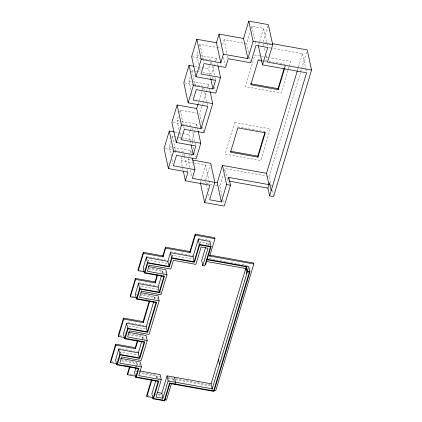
<?xml version="1.0" encoding="UTF-8"?>
<svg xmlns="http://www.w3.org/2000/svg" width="422" height="422" viewBox="0 0 422 422"><rect width="100%" height="100%" fill="white"/><g stroke="black" fill="none" stroke-linecap="round" stroke-linejoin="round"><path stroke-width="0.32" stroke-dasharray="2.11 1.58" d="M171.306 156.24L169.238 146.687L170.899 141.164M171.817 138.1L172.371 136.259L191.963 139.777L192.237 141.048M179.002 129.528L177.071 120.613L178.548 115.702M179.466 112.637L180.205 110.179L196.636 113.133M190.913 89.87L188.982 80.955L190.459 76.044M191.562 72.362L192.115 70.521L194.009 70.864M198.883 64.429L196.816 54.876L198.293 49.97M199.395 46.288L199.949 44.447L216.428 47.406M120.191 353.167L120.555 351.948L138.247 355.129M183.074 170.092L181.038 160.666L183.09 153.84M190.095 140.246L188.871 134.592L189.805 131.485M189.99 130.867L190.923 127.76M198.002 104.181L202.834 88.098M210.789 78.909L208.616 68.855L210.668 62.029M191.963 139.777L196.663 124.131L181.497 121.404M202.032 106.239L199.791 113.697L201.858 123.25M202.222 105.616L202.966 103.126M203.156 102.504L206.142 92.555M206.332 91.933L207.265 88.826M207.45 88.203L208.573 84.474L193.408 81.747M213.959 66.534L211.707 74.04L202.861 72.452M214.149 65.906L215.088 62.778M215.278 62.15L216.402 58.394L201.241 55.672M189.963 167.529L188.175 159.252L190.786 150.559L173.674 147.484M222.616 44.59L224.108 39.626L243.415 43.091M142.077 338.708L142.831 336.202L129.559 333.823M153.993 299.034L154.742 296.545L141.47 294.166M161.821 272.971L162.575 270.47L149.304 268.086M141.919 340.965L142.483 339.088M142.673 338.46L143.047 337.21L127.249 334.372M154.584 298.797L154.958 297.552L141.059 295.057M162.227 273.351L162.792 271.473L148.892 268.978M135.652 366.982L136.955 362.635L119.848 359.56M136.053 367.362L136.612 365.499M136.802 364.882L137.176 363.637L121.33 360.794M144.461 341.097L145.585 337.352M156.942 299.551L157.686 297.062M164.765 273.493L165.329 271.615M139.154 365.631L139.714 363.769M171.918 256.56L172.292 255.315L192.242 258.902M200.677 181.207L200.302 182.452L212.941 184.72M200.861 180.59L205.525 165.065L194.568 163.098M205.667 180.062L210.145 165.16M248.563 52.586L246.633 43.672L250.177 31.872M251.111 28.77L251.855 26.285L263.608 28.395L266.773 43.044M156.124 377.854L156.873 375.369L140.136 372.368M156.715 377.621L157.089 376.377L140.357 373.37M258.76 44.542L259.504 42.058M259.694 41.435L263.608 28.395M158.514 380.233L159.817 375.886M222.062 196.024L219.888 185.97L223.433 174.17M224.367 171.068L225.111 168.584L269.183 176.501L271.494 187.183M267.981 25.858L263.133 42.005L271.557 43.519M206.522 244.449L206.896 243.209L200.039 241.98L200.445 243.863M168.251 378.724L168.626 377.484L175.109 378.645M208.289 245.44L209.217 242.333M228.471 178.585L227.774 180.901L225.111 168.584M208.874 245.203L209.439 243.341M284.206 68.058L284.771 66.185M284.803 67.815L285.362 65.943M288.864 66.987L281.041 93.04L245.388 86.637L254.893 54.997L260.727 56.047M289.054 66.365L290.542 61.401L269.8 57.677M297.542 70.068L298.301 67.552M298.491 66.919L302.458 53.699L271.351 48.108M269.183 176.501L300.395 72.589M300.585 71.962L306.636 51.811M247.872 268.292L248.442 266.403M247.904 269.927L248.468 268.039M244.058 43.208L246.633 43.672M268.756 47.644L270.702 47.992M217.061 47.522L220.864 48.203M261.376 56.163L265.264 56.859M265.913 56.975L269.152 57.561M257.911 59.386L261.735 60.077M262.373 60.188L264.288 60.536M264.926 60.647L268.112 61.222M268.751 61.338L285.335 64.313M264.504 61.538L267.057 61.997M196.816 54.876L200.608 55.556M192.268 56.759L201.115 58.347M201.748 58.463L211.227 60.161M194.711 66.359L208.616 68.855M194.642 70.98L196.541 71.318M197.169 71.434L200.329 71.998M188.982 80.955L192.775 81.636M184.435 82.833L193.281 84.426M193.914 84.537L203.393 86.241M237.644 126.858L265.069 131.785M177.071 120.613L180.864 121.293M173.157 122.607L181.37 124.084M182.003 124.195L191.482 125.898M174.966 132.091L178.126 132.661M178.759 132.777L181.919 133.341M182.552 133.457L188.871 134.592M169.238 146.687L173.041 147.373M165.324 148.686L173.537 150.158M174.17 150.274L183.649 151.973M188.175 159.252L192.036 159.943M181.038 160.666L193.925 162.982M215.468 185.174L217.995 185.627M218.628 185.743L219.888 185.97M198.023 238.361L209.776 240.471M170.277 251.697L192.801 255.743M209.096 258.67L248.632 265.77M146.117 256.518L165.767 260.047M167.144 263.555L148.133 260.137L148.402 261.397M143.2 267.954L144.466 268.186M139.286 269.953L143.079 270.634M138.284 282.598L156.609 285.889M157.992 289.392L140.299 286.216L140.705 288.099M135.372 294.034L137.266 294.377M132.086 296.144L135.246 296.708M145.574 299.53L147.468 299.873M127.639 322.482L144.066 325.431M145.448 328.938L128.388 325.874L128.794 327.757M124.506 332.911L125.772 333.137M119.542 335.685L122.702 336.255M135.557 339.531L136.823 339.757M118.54 348.329L137.498 351.737M117.311 359.106L119.21 359.444M111.709 361.765L114.868 362.329M123.936 364.924L125.83 365.267M126.463 365.378L128.99 365.832M135.631 371.555L136.918 371.787M175.752 378.761L212.05 385.281M210.346 385.945L168.842 378.487L169.66 382.258M130.002 374.208L133.869 374.905M158.456 393.979L160.93 394.422M154.341 394.206L161.146 395.43M147.953 395.757L149.847 396.094M161.441 399.143L162.702 399.37M302.458 53.699L305.628 68.343M305.765 68.981L306.314 71.529M266.915 43.682L267.464 46.225M263.539 43.888L263.945 45.771M264.488 48.287L265.306 52.059M266.118 55.825L266.936 59.597M251.855 26.285L255.02 40.934M255.157 41.567L255.848 44.753M249.523 57.044L250.489 61.501M272.174 190.327L273.261 195.354M224.108 39.626L227.136 53.636M227.685 56.179L228.102 58.094M223.423 57.234L225.211 65.51M216.402 58.394L216.955 60.942M217.504 63.49L217.778 64.761M211.633 62.05L214.487 75.248M215.03 77.759L215.436 79.642M212.393 77.226L212.667 78.497M212.804 79.136L213.632 82.955M214.46 86.779L215.42 91.236M199.949 44.447L202.977 58.458M203.114 59.091L203.942 62.915M208.573 84.474L210.087 91.479M199.706 68.248L200.397 71.434M203.8 88.124L204.206 90.013M204.749 92.523L207.603 105.722M222.879 199.796L223.692 203.562M192.115 70.521L196.109 88.989M202.544 126.436L203.647 131.527M191.736 93.689L192.564 97.508M196.663 124.131L198.176 131.136M205.525 165.065L208.784 180.147M208.922 180.774L209.597 183.918M205.619 181.318L206.168 183.865M206.305 184.504L207.408 189.599M208.373 194.057L209.196 197.876M191.889 127.782L192.295 129.67M192.838 132.181L195.555 144.751M192.374 141.686L192.923 144.234M193.476 146.782L194.025 149.33M194.716 152.511L195.676 156.968M190.227 140.874L190.908 144.018M190.786 150.559L192.163 156.926M180.205 110.179L183.232 124.189M183.786 126.737L184.198 128.647M206.896 243.209L207.165 244.465M190.517 170.077L192.031 177.082M179.825 133.347L180.927 138.442M184.055 153.861L184.461 155.744M184.599 156.372L186.909 167.059M187.452 169.57L187.859 171.453M200.582 244.491L200.988 246.379M172.371 136.259L176.364 154.726M171.991 159.426L172.957 163.884M172.292 255.315L172.698 257.204M162.792 271.473L163.604 275.244M160.297 291.618L160.703 293.506M173.737 379.367L174.149 381.251M154.958 297.552L155.233 298.808M140.843 288.727L141.249 290.616M157.089 376.377L157.907 380.148M143.047 337.21L143.322 338.465M137.176 363.637L137.583 365.526M120.555 351.948L120.961 353.836M234.627 122.47L225.121 154.109L260.775 160.513L270.275 128.874L234.627 122.47"/><path stroke-width="0.63" d="M174.339 131.98L169.28 131.073L164.058 148.454L168.41 168.568L187.996 172.086L185.385 180.774L209.871 185.174L204.649 202.56L224.235 206.078L230.502 185.216L228.819 177.425L268.978 184.636L266.53 173.326L297.357 70.696M177.113 104.994L181.46 125.102L201.051 128.62L196.705 108.512L177.113 104.994L171.891 122.38L176.238 142.488L195.829 146.007L193.218 154.7L173.627 151.181L169.28 131.073M194.083 66.243L189.024 65.336L183.802 82.723L188.154 102.831L207.74 106.349L201.051 128.62M196.858 39.262L201.204 59.37L220.796 62.889L216.444 42.78L196.858 39.262L191.635 56.643L195.982 76.757L215.573 80.275L212.962 88.963L193.371 85.444L189.024 65.336M115.67 344.152L115.886 345.159L135.473 348.677L135.256 347.67L115.67 344.152L110.448 361.538L110.664 362.54L116.984 363.674M123.504 318.072L123.72 319.079L143.306 322.598L143.09 321.59L123.504 318.072L118.281 335.458L118.498 336.466L124.817 337.6M135.415 278.414L135.631 279.422L155.217 282.94L155.001 281.933L135.415 278.414L130.192 295.801L130.409 296.808L136.728 297.943M143.243 252.34L143.464 253.348L163.05 256.866L162.834 255.859L143.243 252.34L138.026 269.727L138.242 270.729L143.928 271.752M168.41 168.568L173.627 151.181M176.238 142.488L181.46 125.102M188.154 102.831L193.371 85.444M195.982 76.757L201.204 59.37M110.664 362.54L115.886 345.159M118.498 336.466L123.72 319.079M130.409 296.808L135.631 279.422M138.242 270.729L143.464 253.348M118.761 349.337L119.848 354.364L139.434 357.882L138.347 352.855L118.761 349.337L115.628 359.771L116.715 364.798L138.263 368.664L135.652 377.358L158.176 381.404L152.954 398.79L164.707 400.9L169.929 383.514L214.001 391.431L249.935 271.805L248.848 266.778L206.696 259.208M126.595 323.263L127.681 328.29L147.267 331.808L146.181 326.781L126.595 323.263L123.461 333.691L124.548 338.718L144.134 342.237L139.434 357.882M138.506 283.605L139.592 288.632L159.178 292.151L158.092 287.124L138.506 283.605L135.372 294.034L136.459 299.061L156.045 302.579L147.267 331.808M146.334 257.525L147.42 262.553L168.969 266.424L167.882 261.397L146.334 257.525L143.2 267.954L144.292 272.987L163.878 276.505L159.178 292.151M116.715 364.798L119.848 354.364M124.548 338.718L127.681 328.29M136.459 299.061L139.592 288.632M144.292 272.987L147.42 262.553M196.705 108.512L198.002 104.181M216.444 42.78L219.055 34.087L243.541 38.486L247.888 58.595L223.407 54.195L219.055 34.087M129.475 366.918L127.423 373.744L127.644 374.752L135.372 376.139M135.256 347.67L137.308 340.839M143.09 321.59L149.224 301.176M155.001 281.933L157.053 275.107M162.834 255.859L165.445 247.165L189.932 251.565L190.148 252.567L165.661 248.173L165.445 247.165M220.796 62.889L223.407 54.195M127.644 374.752L130.066 366.681M135.473 348.677L137.899 340.601M143.306 322.598L149.81 300.944M155.217 282.94L157.643 274.87M163.05 256.866L165.661 248.173M198.176 131.136L200.793 143.232L196.093 158.878L176.501 155.359L173.368 165.793L194.917 169.665L192.305 178.353L217.235 182.795L221.365 201.895L209.613 199.785L214.835 182.399L210.705 163.298L192.68 160.059M210.087 91.479L212.704 103.575L203.921 132.803L184.335 129.285L181.202 139.714L200.793 143.232M218.058 66.038L220.532 77.5L215.837 93.146L196.246 89.628L193.112 100.056L212.704 103.575M138.347 352.855L141.734 341.588M146.181 326.781L153.65 301.904M158.092 287.124L161.473 275.856M135.868 367.984L134.565 372.331L135.652 377.358M167.882 261.397L170.493 252.704L193.023 256.75L194.109 261.777L171.58 257.731L170.493 252.704M168.969 266.424L171.58 257.731M128.457 332.299L146.149 335.474L147.236 340.501L141.233 360.493L121.641 356.975L119.816 363.062L141.359 366.934L138.754 375.622L161.278 379.673L156.056 397.055L162.913 398.289L168.135 380.902L167.049 375.875L211.121 383.793L212.208 388.82L168.135 380.902M141.001 292.752L158.06 295.817L159.147 300.844L149.061 334.419L129.475 330.901L127.65 336.983L147.236 340.501M148.201 266.562L165.893 269.742L166.98 274.769L160.977 294.762L141.386 291.243L139.561 297.325L159.147 300.844M243.541 38.486L248.764 21.1L268.355 24.618L272.702 44.727L267.479 62.113L311.552 70.031L273.535 196.61L269.616 195.903L267.933 188.112L269.5 182.9L271.182 190.691M151.35 380.006L146.687 395.53L146.909 396.538L153.223 397.672M189.932 251.565L195.154 234.178L214.74 237.697L214.956 238.704L209.734 256.085L253.812 264.003L215.79 390.587L213.843 390.234M247.888 58.595L253.11 41.208L248.764 21.1M146.909 396.538L151.941 379.774M190.148 252.567L195.37 235.186L195.154 234.178M155.787 380.723L151.867 393.763L152.954 398.79M193.023 256.75L198.245 239.364L209.998 241.479L211.084 246.506L205.73 264.325L205.24 264.235M217.235 182.795L222.457 165.408L266.53 173.326M194.109 261.777L199.332 244.391L198.245 239.364M162.913 398.289L161.826 393.262L167.049 375.875M205.588 247.556L201.674 260.596L202.76 265.623L204.717 265.971L210.462 246.849L199.69 244.913L194.468 262.299L171.939 258.253L169.327 266.947L147.784 263.075L144.91 272.638L164.501 276.157L159.537 292.673L139.951 289.154L137.076 298.713L156.667 302.231L147.626 332.33L128.04 328.812L125.165 338.37L144.757 341.889L139.793 358.405L120.207 354.886L117.332 364.45L138.88 368.322L136.269 377.01L158.799 381.055L153.576 398.442L164.348 400.378L169.57 382.991L213.643 390.909L249.312 272.153L247.355 271.8L246.269 266.773L207.207 259.757M221.365 201.895L226.588 184.514L222.457 165.408M269.616 195.903L306.588 72.8L262.516 64.882L267.738 47.501L255.985 45.391L250.763 62.772L228.239 58.727L225.628 67.42L204.079 63.548L200.946 73.982L220.532 77.5M228.471 178.585L228.819 177.425M202.76 265.623L207.983 248.236L201.125 247.007L195.903 264.388L173.379 260.342L170.768 269.036L149.219 265.164L147.389 271.251L166.98 274.769M171.527 383.292L166.495 400.056L164.601 399.713M174.829 384.395L175.478 382.221L174.392 377.194M257.974 157.132L265.285 132.793L237.86 127.866L230.549 152.205L257.974 157.132L257.758 156.124L264.879 132.413M261.951 61.079L258.127 60.393L250.816 84.732L278.24 89.659L278.024 88.652L284.022 68.68M278.24 89.659L284.613 68.438M211.121 383.793L246.401 266.34L247.487 271.367L211.686 390.556M272.206 43.635L307.205 49.917L311.552 70.031M253.11 41.208L272.702 44.727M250.599 83.725L278.024 88.652M230.333 151.197L257.758 156.124M229.072 181.133L267.933 188.112M226.588 184.514L230.502 185.216M195.37 235.186L214.956 238.704M199.332 244.391L211.084 246.506M206.221 261.413L245.746 268.513L246.833 273.54M247.487 271.367L249.935 271.805M120.629 358.378L140.273 361.907L141.359 366.934M139.598 370.943L160.191 374.646L161.278 379.673M157.464 392.476L161.826 393.262M258.385 45.782L262.516 64.882M253.812 264.003L253.59 263.001L209.518 255.083L209.734 256.085M210.789 78.909L212.962 88.963M200.439 183.079L204.649 202.56M191.045 144.646L193.218 154.7M192.437 158.203L194.917 169.665M183.348 171.348L185.385 180.774M218.432 359.454L219.519 364.481"/></g></svg>
